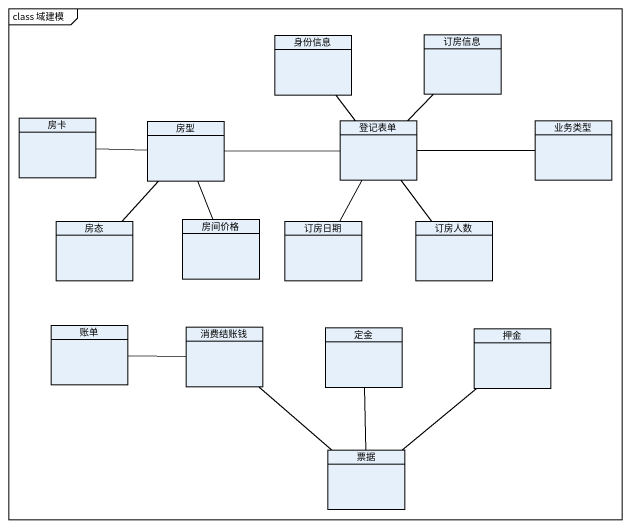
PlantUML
@startuml
mainframe class 域建模
hide circle
hide empty members
class 身份信息
class 订房信息
class 房卡
class 房型
class 登记表单
class 业务类型
class 房态
class 房间价格
class 订房日期
class 订房人数
class 账单
class 消费结账钱
class 定金
class 押金
class 票据
身份信息 -- 登记表单
房型 -left- 房卡
房型 -- 房态
房型 -- 房间价格
登记表单 -up- 订房信息
登记表单 -left- 房型
登记表单 -right- 业务类型
登记表单 -- 订房日期
登记表单 -- 订房人数
消费结账钱 -left- 账单
票据 -up- 消费结账钱
票据 -up- 定金
票据 -up- 押金
@enduml
